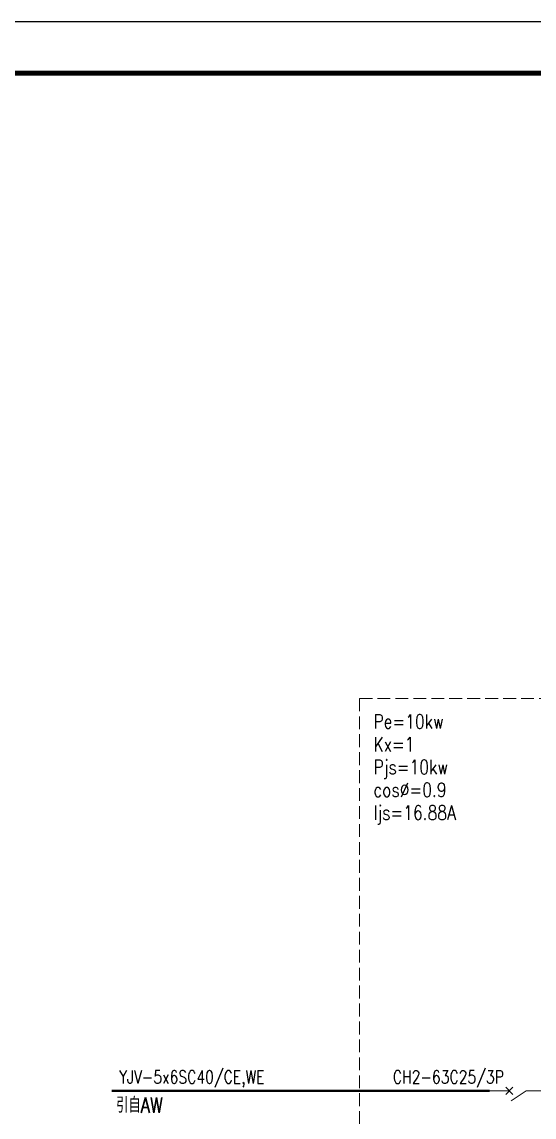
# Model space of a CAD drawing. Extents: x 1680110 to 2699828, y 269661 to 891349.
# Drawn here: x 2391712 to 2401696, y 661878 to 683232 of the extents above; entities that cross this region are included whole.
import ezdxf

# ---------------------------------------------------------------- set-up
doc = ezdxf.new("R2010")
doc.units = 0
doc.header["$LTSCALE"] = 1000
doc.header["$MEASUREMENT"] = 0
doc.linetypes.add('DASH', pattern=[0.35, 0.25, -0.1])
for name, color, linetype in [('PUB_TITLE', 4, 'Continuous'), ('数字', 3, 'Continuous'), ('文字', 6, 'Continuous')]:
    doc.layers.add(name, color=color, linetype=linetype)
for name, color, linetype, lineweight in [('照明平面设备层', 11, 'Continuous', 20), ('照明线路', 1, 'Continuous', 50), ('虚线', 7, 'DASH', 20)]:
    doc.layers.add(name, color=color, linetype=linetype, lineweight=lineweight)
doc.styles.add('_TEL_DIM', font='SIMPLEX', dxfattribs={"width": 0.8, "height": 3.5, "bigfont": 'HZTXT'})

msp = doc.modelspace()

# ---------------------------------------------------------------- linework, layer by layer
at = {"layer": 'PUB_TITLE'}
msp.add_lwpolyline([(2361418.2, 641232.4), (2420818.2, 641232.4), (2420818.2, 683232.4), (2361418.2, 683232.4)], close=True, dxfattribs=at)
at = {"layer": 'PUB_TITLE', "const_width": 100}
msp.add_lwpolyline([(2363918.2, 642232.4), (2419818.2, 642232.4), (2419818.2, 682232.4), (2363918.2, 682232.4)], close=True, dxfattribs=at)
at = {"layer": '照明平面设备层'}
for p, q in [((2401147.2, 662461.9), (2401284.7, 662316.9)), ((2401284.7, 662461.9), (2401147.2, 662316.9)), ((2400827.6, 662389.4), (2401215.9, 662389.4)), ((2401538.2, 662389.4), (2401252.2, 662193.1)), ((2401538.2, 662389.4), (2401903.4, 662389.4))]:
    msp.add_line(p, q, dxfattribs=at)
at = {"layer": '照明线路', "linetype": 'ByBlock', "const_width": 45}
msp.add_lwpolyline([(2400827.6, 662389.4), (2393460.1, 662389.4)], dxfattribs=at)
at = {"layer": '虚线'}
for q in [(2398293.3, 650732.5), (2408949.6, 670041.1)]:
    msp.add_line((2398293.3, 670041.1), q, dxfattribs=at)

# ---------------------------------------------------------------- texts
at = {"layer": '数字', "linetype": 'ByBlock', "style": '_TEL_DIM', "width": 0.8}
for s, height, p in [('Pe=10kw', 277.53, (2398563.4, 669451.8)), ('Kx=1', 277.53, (2398563.4, 669007.8)), ('Pjs=10kw', 277.53, (2398563.4, 668563.7)), ('cos%%C=0.9', 277.53, (2398563.4, 668119.7)), ('Ijs=16.88A', 277.53, (2398563.4, 667675.6)), ('YJV-5x6SC40/CE,WE', 249.78, (2393605.8, 662535.8)), ('CH2-63C25/3P', 249.78, (2398941.9, 662535.8))]:
    msp.add_text(s, height=height, dxfattribs=at).set_placement(p)
at = {"layer": '文字', "linetype": 'ByBlock', "style": '_TEL_DIM', "width": 0.8}
msp.add_text('引自AW', height=299.74, dxfattribs=at).set_placement((2393547.3, 661963.2))

doc.saveas('drawing.dxf')
